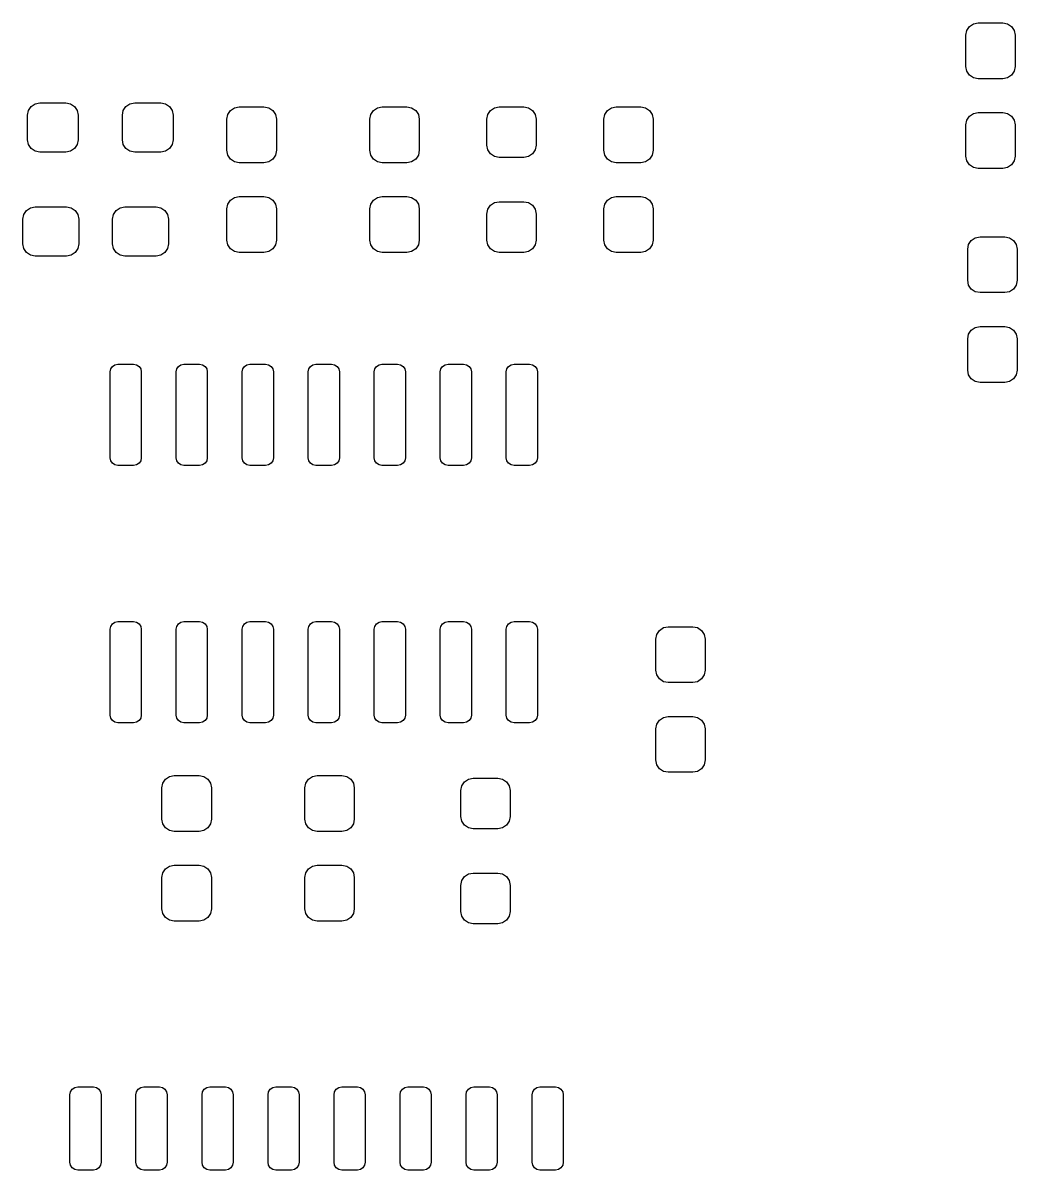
# Model space of a CAD drawing. Extents: x 2.41 to 6.27, y -6.45 to -4.55.
# Drawn here: x 4.463 to 5.216, y -5.415 to -4.547 of the extents above; entities that cross this region are included whole.
import ezdxf

# ---------------------------------------------------------------- set-up
doc = ezdxf.new("R2010")
doc.units = 0
doc.header["$MEASUREMENT"] = 0
doc.layers.add('BLACK', color=7, linetype='CONTINUOUS')

msp = doc.modelspace()

# ---------------------------------------------------------------- linework, layer by layer
at = {"layer": 'BLACK', "linetype": 'CONTINUOUS'}
for p, q in [((5.17747, -4.55252), (5.17949, -4.54949)), ((5.17949, -4.54949), (5.18253, -4.54746)), ((5.18253, -4.54746), (5.18611, -4.54675)), ((5.18611, -4.54675), (5.20481, -4.54675)), ((5.20481, -4.54675), (5.20839, -4.54746)), ((5.20839, -4.54746), (5.21142, -4.54949)), ((5.21142, -4.54949), (5.21345, -4.55252)), ((5.17676, -4.5561), (5.17747, -4.55252)), ((5.17676, -4.57972), (5.17676, -4.5561)), ((5.21345, -4.55252), (5.21416, -4.5561)), ((5.21416, -4.5561), (5.21416, -4.57972)), ((5.17747, -4.5833), (5.17676, -4.57972)), ((5.17949, -4.58634), (5.17747, -4.5833)), ((5.21345, -4.5833), (5.21142, -4.58634)), ((5.21416, -4.57972), (5.21345, -4.5833)), ((5.18253, -4.58836), (5.17949, -4.58634)), ((5.18611, -4.58907), (5.18253, -4.58836)), ((5.20481, -4.58907), (5.18611, -4.58907)), ((5.20839, -4.58836), (5.20481, -4.58907)), ((5.21142, -4.58634), (5.20839, -4.58836)), ((4.46676, -4.61306), (4.46878, -4.61002)), ((4.46878, -4.61002), (4.47182, -4.608)), ((4.47182, -4.608), (4.47539, -4.60728)), ((4.47539, -4.60728), (4.49508, -4.60728)), ((4.49508, -4.60728), (4.49866, -4.608)), ((4.49866, -4.608), (4.50169, -4.61002)), ((4.50169, -4.61002), (4.50372, -4.61306)), ((4.53861, -4.61306), (4.54063, -4.61002)), ((4.54063, -4.61002), (4.54367, -4.608)), ((4.54367, -4.608), (4.54724, -4.60728)), ((4.54724, -4.60728), (4.56693, -4.60728)), ((4.56693, -4.60728), (4.57051, -4.608)), ((4.57051, -4.608), (4.57354, -4.61002)), ((4.57354, -4.61002), (4.57557, -4.61306)), ((4.61986, -4.61297), (4.6229, -4.61095)), ((4.6229, -4.61095), (4.62648, -4.61024)), ((4.62648, -4.61024), (4.64518, -4.61024)), ((4.64518, -4.61024), (4.64876, -4.61095)), ((4.64876, -4.61095), (4.65179, -4.61297)), ((4.72813, -4.61297), (4.73117, -4.61095)), ((4.73117, -4.61095), (4.73474, -4.61024)), ((4.73474, -4.61024), (4.75344, -4.61024)), ((4.75344, -4.61024), (4.75702, -4.61095)), ((4.75702, -4.61095), (4.76006, -4.61297)), ((4.81672, -4.61297), (4.81975, -4.61095)), ((4.81975, -4.61095), (4.82333, -4.61024)), ((4.82333, -4.61024), (4.84203, -4.61024)), ((4.84203, -4.61024), (4.84561, -4.61095)), ((4.84561, -4.61095), (4.84864, -4.61297)), ((4.9053, -4.61297), (4.90833, -4.61095)), ((4.90833, -4.61095), (4.91191, -4.61024)), ((4.91191, -4.61024), (4.93061, -4.61024)), ((4.93061, -4.61024), (4.93419, -4.61095)), ((4.93419, -4.61095), (4.93722, -4.61297)), ((4.46604, -4.61663), (4.46676, -4.61306)), ((4.46604, -4.63533), (4.46604, -4.61663)), ((4.50372, -4.61306), (4.50443, -4.61663)), ((4.50443, -4.61663), (4.50443, -4.63533)), ((4.53789, -4.61663), (4.53861, -4.61306)), ((4.53789, -4.63533), (4.53789, -4.61663)), ((4.57557, -4.61306), (4.57628, -4.61663)), ((4.57628, -4.61663), (4.57628, -4.63533)), ((4.61713, -4.61959), (4.61784, -4.61601)), ((4.61713, -4.64321), (4.61713, -4.61959)), ((4.61784, -4.61601), (4.61986, -4.61297)), ((4.65179, -4.61297), (4.65382, -4.61601)), ((4.65382, -4.61601), (4.65453, -4.61959)), ((4.65453, -4.61959), (4.65453, -4.64321)), ((4.72539, -4.61959), (4.72611, -4.61601)), ((4.72539, -4.64321), (4.72539, -4.61959)), ((4.72611, -4.61601), (4.72813, -4.61297)), ((4.76006, -4.61297), (4.76208, -4.61601)), ((4.76208, -4.61601), (4.7628, -4.61959)), ((4.7628, -4.61959), (4.7628, -4.64321)), ((4.81398, -4.61959), (4.81469, -4.61601)), ((4.81398, -4.63927), (4.81398, -4.61959)), ((4.81469, -4.61601), (4.81672, -4.61297)), ((4.84864, -4.61297), (4.85067, -4.61601)), ((4.85067, -4.61601), (4.85138, -4.61959)), ((4.85138, -4.61959), (4.85138, -4.63927)), ((4.90256, -4.61959), (4.90327, -4.61601)), ((4.90256, -4.64321), (4.90256, -4.61959)), ((4.90327, -4.61601), (4.9053, -4.61297)), ((4.93722, -4.61297), (4.93925, -4.61601)), ((4.93925, -4.61601), (4.93996, -4.61959)), ((4.93996, -4.61959), (4.93996, -4.64321)), ((5.17676, -4.62402), (5.17747, -4.62044)), ((5.17747, -4.62044), (5.17949, -4.6174)), ((5.17949, -4.6174), (5.18253, -4.61538)), ((5.18253, -4.61538), (5.18611, -4.61467)), ((5.18611, -4.61467), (5.20481, -4.61467)), ((5.20481, -4.61467), (5.20839, -4.61538)), ((5.20839, -4.61538), (5.21142, -4.6174)), ((5.21142, -4.6174), (5.21345, -4.62044)), ((5.21345, -4.62044), (5.21416, -4.62402)), ((5.17676, -4.64764), (5.17676, -4.62402)), ((5.21416, -4.62402), (5.21416, -4.64764)), ((4.46676, -4.63891), (4.46604, -4.63533)), ((4.50443, -4.63533), (4.50372, -4.63891)), ((4.53861, -4.63891), (4.53789, -4.63533)), ((4.57628, -4.63533), (4.57557, -4.63891)), ((4.46878, -4.64195), (4.46676, -4.63891)), ((4.47182, -4.64397), (4.46878, -4.64195)), ((4.47539, -4.64469), (4.47182, -4.64397)), ((4.49508, -4.64469), (4.47539, -4.64469)), ((4.49866, -4.64397), (4.49508, -4.64469)), ((4.50169, -4.64195), (4.49866, -4.64397)), ((4.50372, -4.63891), (4.50169, -4.64195)), ((4.54063, -4.64195), (4.53861, -4.63891)), ((4.54367, -4.64397), (4.54063, -4.64195)), ((4.54724, -4.64469), (4.54367, -4.64397)), ((4.56693, -4.64469), (4.54724, -4.64469)), ((4.57051, -4.64397), (4.56693, -4.64469)), ((4.57354, -4.64195), (4.57051, -4.64397)), ((4.57557, -4.63891), (4.57354, -4.64195)), ((4.61784, -4.64679), (4.61713, -4.64321)), ((4.61986, -4.64982), (4.61784, -4.64679)), ((4.65382, -4.64679), (4.65179, -4.64982)), ((4.65453, -4.64321), (4.65382, -4.64679)), ((4.72611, -4.64679), (4.72539, -4.64321)), ((4.72813, -4.64982), (4.72611, -4.64679)), ((4.76208, -4.64679), (4.76006, -4.64982)), ((4.7628, -4.64321), (4.76208, -4.64679)), ((4.81469, -4.64285), (4.81398, -4.63927)), ((4.81672, -4.64588), (4.81469, -4.64285)), ((4.81975, -4.64791), (4.81672, -4.64588)), ((4.84864, -4.64588), (4.84561, -4.64791)), ((4.85067, -4.64285), (4.84864, -4.64588)), ((4.85138, -4.63927), (4.85067, -4.64285)), ((4.90327, -4.64679), (4.90256, -4.64321)), ((4.9053, -4.64982), (4.90327, -4.64679)), ((4.93925, -4.64679), (4.93722, -4.64982)), ((4.93996, -4.64321), (4.93925, -4.64679)), ((4.6229, -4.65185), (4.61986, -4.64982)), ((4.62648, -4.65256), (4.6229, -4.65185)), ((4.64518, -4.65256), (4.62648, -4.65256)), ((4.64876, -4.65185), (4.64518, -4.65256)), ((4.65179, -4.64982), (4.64876, -4.65185)), ((4.73117, -4.65185), (4.72813, -4.64982)), ((4.73474, -4.65256), (4.73117, -4.65185)), ((4.75344, -4.65256), (4.73474, -4.65256)), ((4.75702, -4.65185), (4.75344, -4.65256)), ((4.76006, -4.64982), (4.75702, -4.65185)), ((4.82333, -4.64862), (4.81975, -4.64791)), ((4.84203, -4.64862), (4.82333, -4.64862)), ((4.84561, -4.64791), (4.84203, -4.64862)), ((4.90833, -4.65185), (4.9053, -4.64982)), ((4.91191, -4.65256), (4.90833, -4.65185)), ((4.93061, -4.65256), (4.91191, -4.65256)), ((4.93419, -4.65185), (4.93061, -4.65256)), ((4.93722, -4.64982), (4.93419, -4.65185)), ((5.17747, -4.65122), (5.17676, -4.64764)), ((5.17949, -4.65425), (5.17747, -4.65122)), ((5.18253, -4.65628), (5.17949, -4.65425)), ((5.21142, -4.65425), (5.20839, -4.65628)), ((5.21345, -4.65122), (5.21142, -4.65425)), ((5.21416, -4.64764), (5.21345, -4.65122)), ((5.18611, -4.65699), (5.18253, -4.65628)), ((5.20481, -4.65699), (5.18611, -4.65699)), ((5.20839, -4.65628), (5.20481, -4.65699)), ((4.61784, -4.68392), (4.61986, -4.68089)), ((4.61986, -4.68089), (4.6229, -4.67886)), ((4.6229, -4.67886), (4.62648, -4.67815)), ((4.62648, -4.67815), (4.64518, -4.67815)), ((4.64518, -4.67815), (4.64876, -4.67886)), ((4.64876, -4.67886), (4.65179, -4.68089)), ((4.65179, -4.68089), (4.65382, -4.68392)), ((4.72611, -4.68392), (4.72813, -4.68089)), ((4.72813, -4.68089), (4.73117, -4.67886)), ((4.73117, -4.67886), (4.73474, -4.67815)), ((4.73474, -4.67815), (4.75344, -4.67815)), ((4.75344, -4.67815), (4.75702, -4.67886)), ((4.75702, -4.67886), (4.76006, -4.68089)), ((4.76006, -4.68089), (4.76208, -4.68392)), ((4.90327, -4.68392), (4.9053, -4.68089)), ((4.9053, -4.68089), (4.90833, -4.67886)), ((4.90833, -4.67886), (4.91191, -4.67815)), ((4.91191, -4.67815), (4.93061, -4.67815)), ((4.93061, -4.67815), (4.93419, -4.67886)), ((4.93419, -4.67886), (4.93722, -4.68089)), ((4.93722, -4.68089), (4.93925, -4.68392)), ((4.46331, -4.6918), (4.46534, -4.68876)), ((4.46534, -4.68876), (4.46837, -4.68674)), ((4.46837, -4.68674), (4.47195, -4.68602)), ((4.47195, -4.68602), (4.49557, -4.68602)), ((4.49557, -4.68602), (4.49915, -4.68674)), ((4.49915, -4.68674), (4.50218, -4.68876)), ((4.50218, -4.68876), (4.50421, -4.6918)), ((4.53122, -4.6918), (4.53325, -4.68876)), ((4.53325, -4.68876), (4.53628, -4.68674)), ((4.53628, -4.68674), (4.53986, -4.68602)), ((4.53986, -4.68602), (4.56348, -4.68602)), ((4.56348, -4.68602), (4.56706, -4.68674)), ((4.56706, -4.68674), (4.5701, -4.68876)), ((4.5701, -4.68876), (4.57212, -4.6918)), ((4.61713, -4.6875), (4.61784, -4.68392)), ((4.61713, -4.71112), (4.61713, -4.6875)), ((4.65382, -4.68392), (4.65453, -4.6875)), ((4.65453, -4.6875), (4.65453, -4.71112)), ((4.72539, -4.6875), (4.72611, -4.68392)), ((4.72539, -4.71112), (4.72539, -4.6875)), ((4.76208, -4.68392), (4.7628, -4.6875)), ((4.7628, -4.6875), (4.7628, -4.71112)), ((4.81398, -4.69144), (4.81469, -4.68786)), ((4.81469, -4.68786), (4.81672, -4.68483)), ((4.81672, -4.68483), (4.81975, -4.6828)), ((4.81975, -4.6828), (4.82333, -4.68209)), ((4.82333, -4.68209), (4.84203, -4.68209)), ((4.84203, -4.68209), (4.84561, -4.6828)), ((4.84561, -4.6828), (4.84864, -4.68483)), ((4.84864, -4.68483), (4.85067, -4.68786)), ((4.85067, -4.68786), (4.85138, -4.69144)), ((4.90256, -4.6875), (4.90327, -4.68392)), ((4.90256, -4.71112), (4.90256, -4.6875)), ((4.93925, -4.68392), (4.93996, -4.6875)), ((4.93996, -4.6875), (4.93996, -4.71112)), ((4.4626, -4.69537), (4.46331, -4.6918)), ((4.4626, -4.71407), (4.4626, -4.69537)), ((4.50421, -4.6918), (4.50492, -4.69537)), ((4.50492, -4.69537), (4.50492, -4.71407)), ((4.53051, -4.69537), (4.53122, -4.6918)), ((4.53051, -4.71407), (4.53051, -4.69537)), ((4.57212, -4.6918), (4.57283, -4.69537)), ((4.57283, -4.69537), (4.57283, -4.71407)), ((4.81398, -4.71112), (4.81398, -4.69144)), ((4.85138, -4.69144), (4.85138, -4.71112)), ((4.46331, -4.71765), (4.4626, -4.71407)), ((4.50492, -4.71407), (4.50421, -4.71765)), ((4.53122, -4.71765), (4.53051, -4.71407)), ((4.57283, -4.71407), (4.57212, -4.71765)), ((4.61784, -4.7147), (4.61713, -4.71112)), ((4.61986, -4.71773), (4.61784, -4.7147)), ((4.65382, -4.7147), (4.65179, -4.71773)), ((4.65453, -4.71112), (4.65382, -4.7147)), ((4.72611, -4.7147), (4.72539, -4.71112)), ((4.72813, -4.71773), (4.72611, -4.7147)), ((4.76208, -4.7147), (4.76006, -4.71773)), ((4.7628, -4.71112), (4.76208, -4.7147)), ((4.81469, -4.7147), (4.81398, -4.71112)), ((4.81672, -4.71773), (4.81469, -4.7147)), ((4.85067, -4.7147), (4.84864, -4.71773)), ((4.85138, -4.71112), (4.85067, -4.7147)), ((4.90327, -4.7147), (4.90256, -4.71112)), ((4.9053, -4.71773), (4.90327, -4.7147)), ((4.93925, -4.7147), (4.93722, -4.71773)), ((4.93996, -4.71112), (4.93925, -4.7147)), ((5.17815, -4.71801), (5.17886, -4.71443)), ((5.17886, -4.71443), (5.18089, -4.7114)), ((5.18089, -4.7114), (5.18392, -4.70937)), ((5.18392, -4.70937), (5.1875, -4.70866)), ((5.1875, -4.70866), (5.2062, -4.70866)), ((5.2062, -4.70866), (5.20978, -4.70937)), ((5.20978, -4.70937), (5.21281, -4.7114)), ((5.21281, -4.7114), (5.21484, -4.71443)), ((5.21484, -4.71443), (5.21555, -4.71801)), ((4.46534, -4.72069), (4.46331, -4.71765)), ((4.46837, -4.72271), (4.46534, -4.72069)), ((4.47195, -4.72343), (4.46837, -4.72271)), ((4.49557, -4.72343), (4.47195, -4.72343)), ((4.49915, -4.72271), (4.49557, -4.72343)), ((4.50218, -4.72069), (4.49915, -4.72271)), ((4.50421, -4.71765), (4.50218, -4.72069)), ((4.53325, -4.72069), (4.53122, -4.71765)), ((4.53628, -4.72271), (4.53325, -4.72069)), ((4.53986, -4.72343), (4.53628, -4.72271)), ((4.56348, -4.72343), (4.53986, -4.72343)), ((4.56706, -4.72271), (4.56348, -4.72343)), ((4.5701, -4.72069), (4.56706, -4.72271)), ((4.57212, -4.71765), (4.5701, -4.72069)), ((4.6229, -4.71976), (4.61986, -4.71773)), ((4.62648, -4.72047), (4.6229, -4.71976)), ((4.64518, -4.72047), (4.62648, -4.72047)), ((4.64876, -4.71976), (4.64518, -4.72047)), ((4.65179, -4.71773), (4.64876, -4.71976)), ((4.73117, -4.71976), (4.72813, -4.71773)), ((4.73474, -4.72047), (4.73117, -4.71976)), ((4.75344, -4.72047), (4.73474, -4.72047)), ((4.75702, -4.71976), (4.75344, -4.72047)), ((4.76006, -4.71773), (4.75702, -4.71976)), ((4.81975, -4.71976), (4.81672, -4.71773)), ((4.82333, -4.72047), (4.81975, -4.71976)), ((4.84203, -4.72047), (4.82333, -4.72047)), ((4.84561, -4.71976), (4.84203, -4.72047)), ((4.84864, -4.71773), (4.84561, -4.71976)), ((4.90833, -4.71976), (4.9053, -4.71773)), ((4.91191, -4.72047), (4.90833, -4.71976)), ((4.93061, -4.72047), (4.91191, -4.72047)), ((4.93419, -4.71976), (4.93061, -4.72047)), ((4.93722, -4.71773), (4.93419, -4.71976)), ((5.17815, -4.74163), (5.17815, -4.71801)), ((5.21555, -4.71801), (5.21555, -4.74163)), ((5.17886, -4.74521), (5.17815, -4.74163)), ((5.21555, -4.74163), (5.21484, -4.74521)), ((5.18089, -4.74825), (5.17886, -4.74521)), ((5.18392, -4.75027), (5.18089, -4.74825)), ((5.1875, -4.75098), (5.18392, -4.75027)), ((5.2062, -4.75098), (5.1875, -4.75098)), ((5.20978, -4.75027), (5.2062, -4.75098)), ((5.21281, -4.74825), (5.20978, -4.75027)), ((5.21484, -4.74521), (5.21281, -4.74825)), ((5.18089, -4.77931), (5.18392, -4.77729)), ((5.18392, -4.77729), (5.1875, -4.77657)), ((5.1875, -4.77657), (5.2062, -4.77657)), ((5.2062, -4.77657), (5.20978, -4.77729)), ((5.20978, -4.77729), (5.21281, -4.77931)), ((5.17815, -4.78593), (5.17886, -4.78235)), ((5.17815, -4.80955), (5.17815, -4.78593)), ((5.17886, -4.78235), (5.18089, -4.77931)), ((5.21281, -4.77931), (5.21484, -4.78235)), ((5.21484, -4.78235), (5.21555, -4.78593)), ((5.21555, -4.78593), (5.21555, -4.80955)), ((4.52864, -4.81102), (4.52909, -4.80876)), ((4.52864, -4.87598), (4.52864, -4.81102)), ((4.52909, -4.80876), (4.53037, -4.80685)), ((4.53037, -4.80685), (4.53229, -4.80557)), ((4.53229, -4.80557), (4.53455, -4.80512)), ((4.53455, -4.80512), (4.54636, -4.80512)), ((4.54636, -4.80512), (4.54862, -4.80557)), ((4.54862, -4.80557), (4.55053, -4.80685)), ((4.55053, -4.80685), (4.55181, -4.80876)), ((4.55181, -4.80876), (4.55226, -4.81102)), ((4.55226, -4.81102), (4.55226, -4.87598)), ((4.57864, -4.81102), (4.57909, -4.80876)), ((4.57864, -4.87598), (4.57864, -4.81102)), ((4.57909, -4.80876), (4.58037, -4.80685)), ((4.58037, -4.80685), (4.58229, -4.80557)), ((4.58229, -4.80557), (4.58455, -4.80512)), ((4.58455, -4.80512), (4.59636, -4.80512)), ((4.59636, -4.80512), (4.59862, -4.80557)), ((4.59862, -4.80557), (4.60053, -4.80685)), ((4.60053, -4.80685), (4.60181, -4.80876)), ((4.60181, -4.80876), (4.60226, -4.81102)), ((4.60226, -4.81102), (4.60226, -4.87598)), ((4.62864, -4.81102), (4.62909, -4.80876)), ((4.62864, -4.87598), (4.62864, -4.81102)), ((4.62909, -4.80876), (4.63037, -4.80685)), ((4.63037, -4.80685), (4.63229, -4.80557)), ((4.63229, -4.80557), (4.63455, -4.80512)), ((4.63455, -4.80512), (4.64636, -4.80512)), ((4.64636, -4.80512), (4.64862, -4.80557)), ((4.64862, -4.80557), (4.65053, -4.80685)), ((4.65053, -4.80685), (4.65181, -4.80876)), ((4.65181, -4.80876), (4.65226, -4.81102)), ((4.65226, -4.81102), (4.65226, -4.87598)), ((4.67864, -4.81102), (4.67909, -4.80876)), ((4.67864, -4.87598), (4.67864, -4.81102)), ((4.67909, -4.80876), (4.68037, -4.80685)), ((4.68037, -4.80685), (4.68229, -4.80557)), ((4.68229, -4.80557), (4.68455, -4.80512)), ((4.68455, -4.80512), (4.69636, -4.80512)), ((4.69636, -4.80512), (4.69862, -4.80557)), ((4.69862, -4.80557), (4.70053, -4.80685)), ((4.70053, -4.80685), (4.70181, -4.80876)), ((4.70181, -4.80876), (4.70226, -4.81102)), ((4.70226, -4.81102), (4.70226, -4.87598)), ((4.72864, -4.81102), (4.72909, -4.80876)), ((4.72864, -4.87598), (4.72864, -4.81102)), ((4.72909, -4.80876), (4.73037, -4.80685)), ((4.73037, -4.80685), (4.73229, -4.80557)), ((4.73229, -4.80557), (4.73455, -4.80512)), ((4.73455, -4.80512), (4.74636, -4.80512)), ((4.74636, -4.80512), (4.74862, -4.80557)), ((4.74862, -4.80557), (4.75053, -4.80685)), ((4.75053, -4.80685), (4.75181, -4.80876)), ((4.75181, -4.80876), (4.75226, -4.81102)), ((4.75226, -4.81102), (4.75226, -4.87598)), ((4.77864, -4.81102), (4.77909, -4.80876)), ((4.77864, -4.87598), (4.77864, -4.81102)), ((4.77909, -4.80876), (4.78037, -4.80685)), ((4.78037, -4.80685), (4.78229, -4.80557)), ((4.78229, -4.80557), (4.78455, -4.80512)), ((4.78455, -4.80512), (4.79636, -4.80512)), ((4.79636, -4.80512), (4.79862, -4.80557)), ((4.79862, -4.80557), (4.80053, -4.80685)), ((4.80053, -4.80685), (4.80181, -4.80876)), ((4.80181, -4.80876), (4.80226, -4.81102)), ((4.80226, -4.81102), (4.80226, -4.87598)), ((4.82864, -4.81102), (4.82909, -4.80876)), ((4.82864, -4.87598), (4.82864, -4.81102)), ((4.82909, -4.80876), (4.83037, -4.80685)), ((4.83037, -4.80685), (4.83229, -4.80557)), ((4.83229, -4.80557), (4.83455, -4.80512)), ((4.83455, -4.80512), (4.84636, -4.80512)), ((4.84636, -4.80512), (4.84862, -4.80557)), ((4.84862, -4.80557), (4.85053, -4.80685)), ((4.85053, -4.80685), (4.85181, -4.80876)), ((4.85181, -4.80876), (4.85226, -4.81102)), ((4.85226, -4.81102), (4.85226, -4.87598)), ((5.17886, -4.81313), (5.17815, -4.80955)), ((5.21555, -4.80955), (5.21484, -4.81313)), ((5.18089, -4.81616), (5.17886, -4.81313)), ((5.18392, -4.81819), (5.18089, -4.81616)), ((5.1875, -4.8189), (5.18392, -4.81819)), ((5.2062, -4.8189), (5.1875, -4.8189)), ((5.20978, -4.81819), (5.2062, -4.8189)), ((5.21281, -4.81616), (5.20978, -4.81819)), ((5.21484, -4.81313), (5.21281, -4.81616)), ((4.52909, -4.87824), (4.52864, -4.87598)), ((4.53037, -4.88016), (4.52909, -4.87824)), ((4.53229, -4.88144), (4.53037, -4.88016)), ((4.53455, -4.88189), (4.53229, -4.88144)), ((4.54862, -4.88144), (4.54636, -4.88189)), ((4.55053, -4.88016), (4.54862, -4.88144)), ((4.55181, -4.87824), (4.55053, -4.88016)), ((4.55226, -4.87598), (4.55181, -4.87824)), ((4.57909, -4.87824), (4.57864, -4.87598)), ((4.58037, -4.88016), (4.57909, -4.87824)), ((4.58229, -4.88144), (4.58037, -4.88016)), ((4.58455, -4.88189), (4.58229, -4.88144)), ((4.59862, -4.88144), (4.59636, -4.88189)), ((4.60053, -4.88016), (4.59862, -4.88144)), ((4.60181, -4.87824), (4.60053, -4.88016)), ((4.60226, -4.87598), (4.60181, -4.87824)), ((4.62909, -4.87824), (4.62864, -4.87598)), ((4.63037, -4.88016), (4.62909, -4.87824)), ((4.63229, -4.88144), (4.63037, -4.88016)), ((4.63455, -4.88189), (4.63229, -4.88144)), ((4.64862, -4.88144), (4.64636, -4.88189)), ((4.65053, -4.88016), (4.64862, -4.88144)), ((4.65181, -4.87824), (4.65053, -4.88016)), ((4.65226, -4.87598), (4.65181, -4.87824)), ((4.67909, -4.87824), (4.67864, -4.87598)), ((4.68037, -4.88016), (4.67909, -4.87824)), ((4.68229, -4.88144), (4.68037, -4.88016)), ((4.68455, -4.88189), (4.68229, -4.88144)), ((4.69862, -4.88144), (4.69636, -4.88189)), ((4.70053, -4.88016), (4.69862, -4.88144)), ((4.70181, -4.87824), (4.70053, -4.88016)), ((4.70226, -4.87598), (4.70181, -4.87824)), ((4.72909, -4.87824), (4.72864, -4.87598)), ((4.73037, -4.88016), (4.72909, -4.87824)), ((4.73229, -4.88144), (4.73037, -4.88016)), ((4.73455, -4.88189), (4.73229, -4.88144)), ((4.74862, -4.88144), (4.74636, -4.88189)), ((4.75053, -4.88016), (4.74862, -4.88144)), ((4.75181, -4.87824), (4.75053, -4.88016)), ((4.75226, -4.87598), (4.75181, -4.87824)), ((4.77909, -4.87824), (4.77864, -4.87598)), ((4.78037, -4.88016), (4.77909, -4.87824)), ((4.78229, -4.88144), (4.78037, -4.88016)), ((4.78455, -4.88189), (4.78229, -4.88144)), ((4.79862, -4.88144), (4.79636, -4.88189)), ((4.80053, -4.88016), (4.79862, -4.88144)), ((4.80181, -4.87824), (4.80053, -4.88016)), ((4.80226, -4.87598), (4.80181, -4.87824)), ((4.82909, -4.87824), (4.82864, -4.87598)), ((4.83037, -4.88016), (4.82909, -4.87824)), ((4.83229, -4.88144), (4.83037, -4.88016)), ((4.83455, -4.88189), (4.83229, -4.88144)), ((4.84862, -4.88144), (4.84636, -4.88189)), ((4.85053, -4.88016), (4.84862, -4.88144)), ((4.85181, -4.87824), (4.85053, -4.88016)), ((4.85226, -4.87598), (4.85181, -4.87824)), ((4.54636, -4.88189), (4.53455, -4.88189)), ((4.59636, -4.88189), (4.58455, -4.88189)), ((4.64636, -4.88189), (4.63455, -4.88189)), ((4.69636, -4.88189), (4.68455, -4.88189)), ((4.74636, -4.88189), (4.73455, -4.88189)), ((4.79636, -4.88189), (4.78455, -4.88189)), ((4.84636, -4.88189), (4.83455, -4.88189)), ((4.52909, -5.00365), (4.53037, -5.00173)), ((4.53037, -5.00173), (4.53229, -5.00045)), ((4.53229, -5.00045), (4.53455, -5)), ((4.53455, -5), (4.54636, -5)), ((4.54636, -5), (4.54862, -5.00045)), ((4.54862, -5.00045), (4.55053, -5.00173)), ((4.55053, -5.00173), (4.55181, -5.00365)), ((4.57909, -5.00365), (4.58037, -5.00173)), ((4.58037, -5.00173), (4.58229, -5.00045)), ((4.58229, -5.00045), (4.58455, -5)), ((4.58455, -5), (4.59636, -5)), ((4.59636, -5), (4.59862, -5.00045)), ((4.59862, -5.00045), (4.60053, -5.00173)), ((4.60053, -5.00173), (4.60181, -5.00365)), ((4.62909, -5.00365), (4.63037, -5.00173)), ((4.63037, -5.00173), (4.63229, -5.00045)), ((4.63229, -5.00045), (4.63455, -5)), ((4.63455, -5), (4.64636, -5)), ((4.64636, -5), (4.64862, -5.00045)), ((4.64862, -5.00045), (4.65053, -5.00173)), ((4.65053, -5.00173), (4.65181, -5.00365)), ((4.67909, -5.00365), (4.68037, -5.00173)), ((4.68037, -5.00173), (4.68229, -5.00045)), ((4.68229, -5.00045), (4.68455, -5)), ((4.68455, -5), (4.69636, -5)), ((4.69636, -5), (4.69862, -5.00045)), ((4.69862, -5.00045), (4.70053, -5.00173)), ((4.70053, -5.00173), (4.70181, -5.00365)), ((4.72909, -5.00365), (4.73037, -5.00173)), ((4.73037, -5.00173), (4.73229, -5.00045)), ((4.73229, -5.00045), (4.73455, -5)), ((4.73455, -5), (4.74636, -5)), ((4.74636, -5), (4.74862, -5.00045)), ((4.74862, -5.00045), (4.75053, -5.00173)), ((4.75053, -5.00173), (4.75181, -5.00365)), ((4.77909, -5.00365), (4.78037, -5.00173)), ((4.78037, -5.00173), (4.78229, -5.00045)), ((4.78229, -5.00045), (4.78455, -5)), ((4.78455, -5), (4.79636, -5)), ((4.79636, -5), (4.79862, -5.00045)), ((4.79862, -5.00045), (4.80053, -5.00173)), ((4.80053, -5.00173), (4.80181, -5.00365)), ((4.82909, -5.00365), (4.83037, -5.00173)), ((4.83037, -5.00173), (4.83229, -5.00045)), ((4.83229, -5.00045), (4.83455, -5)), ((4.83455, -5), (4.84636, -5)), ((4.84636, -5), (4.84862, -5.00045)), ((4.84862, -5.00045), (4.85053, -5.00173)), ((4.85053, -5.00173), (4.85181, -5.00365)), ((4.52864, -5.00591), (4.52909, -5.00365)), ((4.52864, -5.07087), (4.52864, -5.00591)), ((4.55181, -5.00365), (4.55226, -5.00591)), ((4.55226, -5.00591), (4.55226, -5.07087)), ((4.57864, -5.00591), (4.57909, -5.00365)), ((4.57864, -5.07087), (4.57864, -5.00591)), ((4.60181, -5.00365), (4.60226, -5.00591)), ((4.60226, -5.00591), (4.60226, -5.07087)), ((4.62864, -5.00591), (4.62909, -5.00365)), ((4.62864, -5.07087), (4.62864, -5.00591)), ((4.65181, -5.00365), (4.65226, -5.00591)), ((4.65226, -5.00591), (4.65226, -5.07087)), ((4.67864, -5.00591), (4.67909, -5.00365)), ((4.67864, -5.07087), (4.67864, -5.00591)), ((4.70181, -5.00365), (4.70226, -5.00591)), ((4.70226, -5.00591), (4.70226, -5.07087)), ((4.72864, -5.00591), (4.72909, -5.00365)), ((4.72864, -5.07087), (4.72864, -5.00591)), ((4.75181, -5.00365), (4.75226, -5.00591)), ((4.75226, -5.00591), (4.75226, -5.07087)), ((4.77864, -5.00591), (4.77909, -5.00365)), ((4.77864, -5.07087), (4.77864, -5.00591)), ((4.80181, -5.00365), (4.80226, -5.00591)), ((4.80226, -5.00591), (4.80226, -5.07087)), ((4.82864, -5.00591), (4.82909, -5.00365)), ((4.82864, -5.07087), (4.82864, -5.00591)), ((4.85181, -5.00365), (4.85226, -5.00591)), ((4.85226, -5.00591), (4.85226, -5.07087)), ((4.94193, -5.01329), (4.94264, -5.00971)), ((4.94264, -5.00971), (4.94467, -5.00668)), ((4.94467, -5.00668), (4.9477, -5.00465)), ((4.9477, -5.00465), (4.95128, -5.00394)), ((4.95128, -5.00394), (4.96998, -5.00394)), ((4.96998, -5.00394), (4.97356, -5.00465)), ((4.97356, -5.00465), (4.97659, -5.00668)), ((4.97659, -5.00668), (4.97862, -5.00971)), ((4.97862, -5.00971), (4.97933, -5.01329)), ((4.94193, -5.03691), (4.94193, -5.01329)), ((4.97933, -5.01329), (4.97933, -5.03691)), ((4.94264, -5.04049), (4.94193, -5.03691)), ((4.97933, -5.03691), (4.97862, -5.04049)), ((4.94467, -5.04352), (4.94264, -5.04049)), ((4.9477, -5.04555), (4.94467, -5.04352)), ((4.95128, -5.04626), (4.9477, -5.04555)), ((4.96998, -5.04626), (4.95128, -5.04626)), ((4.97356, -5.04555), (4.96998, -5.04626)), ((4.97659, -5.04352), (4.97356, -5.04555)), ((4.97862, -5.04049), (4.97659, -5.04352)), ((4.52909, -5.07313), (4.52864, -5.07087)), ((4.55226, -5.07087), (4.55181, -5.07313)), ((4.57909, -5.07313), (4.57864, -5.07087)), ((4.60226, -5.07087), (4.60181, -5.07313)), ((4.62909, -5.07313), (4.62864, -5.07087)), ((4.65226, -5.07087), (4.65181, -5.07313)), ((4.67909, -5.07313), (4.67864, -5.07087)), ((4.70226, -5.07087), (4.70181, -5.07313)), ((4.72909, -5.07313), (4.72864, -5.07087)), ((4.75226, -5.07087), (4.75181, -5.07313)), ((4.77909, -5.07313), (4.77864, -5.07087)), ((4.80226, -5.07087), (4.80181, -5.07313)), ((4.82909, -5.07313), (4.82864, -5.07087)), ((4.85226, -5.07087), (4.85181, -5.07313)), ((4.94467, -5.07459), (4.9477, -5.07256)), ((4.9477, -5.07256), (4.95128, -5.07185)), ((4.95128, -5.07185), (4.96998, -5.07185)), ((4.96998, -5.07185), (4.97356, -5.07256)), ((4.97356, -5.07256), (4.97659, -5.07459)), ((4.53037, -5.07504), (4.52909, -5.07313)), ((4.53229, -5.07632), (4.53037, -5.07504)), ((4.53455, -5.07677), (4.53229, -5.07632)), ((4.54636, -5.07677), (4.53455, -5.07677)), ((4.54862, -5.07632), (4.54636, -5.07677)), ((4.55053, -5.07504), (4.54862, -5.07632)), ((4.55181, -5.07313), (4.55053, -5.07504)), ((4.58037, -5.07504), (4.57909, -5.07313)), ((4.58229, -5.07632), (4.58037, -5.07504)), ((4.58455, -5.07677), (4.58229, -5.07632)), ((4.59636, -5.07677), (4.58455, -5.07677)), ((4.59862, -5.07632), (4.59636, -5.07677)), ((4.60053, -5.07504), (4.59862, -5.07632)), ((4.60181, -5.07313), (4.60053, -5.07504)), ((4.63037, -5.07504), (4.62909, -5.07313)), ((4.63229, -5.07632), (4.63037, -5.07504)), ((4.63455, -5.07677), (4.63229, -5.07632)), ((4.64636, -5.07677), (4.63455, -5.07677)), ((4.64862, -5.07632), (4.64636, -5.07677)), ((4.65053, -5.07504), (4.64862, -5.07632)), ((4.65181, -5.07313), (4.65053, -5.07504)), ((4.68037, -5.07504), (4.67909, -5.07313)), ((4.68229, -5.07632), (4.68037, -5.07504)), ((4.68455, -5.07677), (4.68229, -5.07632)), ((4.69636, -5.07677), (4.68455, -5.07677)), ((4.69862, -5.07632), (4.69636, -5.07677)), ((4.70053, -5.07504), (4.69862, -5.07632)), ((4.70181, -5.07313), (4.70053, -5.07504)), ((4.73037, -5.07504), (4.72909, -5.07313)), ((4.73229, -5.07632), (4.73037, -5.07504)), ((4.73455, -5.07677), (4.73229, -5.07632)), ((4.74636, -5.07677), (4.73455, -5.07677)), ((4.74862, -5.07632), (4.74636, -5.07677)), ((4.75053, -5.07504), (4.74862, -5.07632)), ((4.75181, -5.07313), (4.75053, -5.07504)), ((4.78037, -5.07504), (4.77909, -5.07313)), ((4.78229, -5.07632), (4.78037, -5.07504)), ((4.78455, -5.07677), (4.78229, -5.07632)), ((4.79636, -5.07677), (4.78455, -5.07677)), ((4.79862, -5.07632), (4.79636, -5.07677)), ((4.80053, -5.07504), (4.79862, -5.07632)), ((4.80181, -5.07313), (4.80053, -5.07504)), ((4.83037, -5.07504), (4.82909, -5.07313)), ((4.83229, -5.07632), (4.83037, -5.07504)), ((4.83455, -5.07677), (4.83229, -5.07632)), ((4.84636, -5.07677), (4.83455, -5.07677)), ((4.84862, -5.07632), (4.84636, -5.07677)), ((4.85053, -5.07504), (4.84862, -5.07632)), ((4.85181, -5.07313), (4.85053, -5.07504)), ((4.94193, -5.0812), (4.94264, -5.07762)), ((4.94193, -5.10482), (4.94193, -5.0812)), ((4.94264, -5.07762), (4.94467, -5.07459)), ((4.97659, -5.07459), (4.97862, -5.07762)), ((4.97862, -5.07762), (4.97933, -5.0812)), ((4.97933, -5.0812), (4.97933, -5.10482)), ((4.94264, -5.1084), (4.94193, -5.10482)), ((4.97933, -5.10482), (4.97862, -5.1084)), ((4.94467, -5.11143), (4.94264, -5.1084)), ((4.9477, -5.11346), (4.94467, -5.11143)), ((4.95128, -5.11417), (4.9477, -5.11346)), ((4.96998, -5.11417), (4.95128, -5.11417)), ((4.97356, -5.11346), (4.96998, -5.11417)), ((4.97659, -5.11143), (4.97356, -5.11346)), ((4.97862, -5.1084), (4.97659, -5.11143)), ((4.56791, -5.12598), (4.56863, -5.12241)), ((4.56863, -5.12241), (4.57065, -5.11937)), ((4.57065, -5.11937), (4.57369, -5.11735)), ((4.57369, -5.11735), (4.57726, -5.11663)), ((4.57726, -5.11663), (4.59596, -5.11663)), ((4.59596, -5.11663), (4.59954, -5.11735)), ((4.59954, -5.11735), (4.60258, -5.11937)), ((4.60258, -5.11937), (4.6046, -5.12241)), ((4.6046, -5.12241), (4.60531, -5.12598)), ((4.67618, -5.12598), (4.67689, -5.12241)), ((4.67689, -5.12241), (4.67892, -5.11937)), ((4.67892, -5.11937), (4.68195, -5.11735)), ((4.68195, -5.11735), (4.68553, -5.11663)), ((4.68553, -5.11663), (4.70423, -5.11663)), ((4.70423, -5.11663), (4.70781, -5.11735)), ((4.70781, -5.11735), (4.71084, -5.11937)), ((4.71084, -5.11937), (4.71287, -5.12241)), ((4.71287, -5.12241), (4.71358, -5.12598)), ((4.79429, -5.12795), (4.795, -5.12437)), ((4.795, -5.12437), (4.79703, -5.12134)), ((4.79703, -5.12134), (4.80006, -5.11931)), ((4.80006, -5.11931), (4.80364, -5.1186)), ((4.80364, -5.1186), (4.82234, -5.1186)), ((4.82234, -5.1186), (4.82592, -5.11931)), ((4.82592, -5.11931), (4.82895, -5.12134)), ((4.82895, -5.12134), (4.83098, -5.12437)), ((4.83098, -5.12437), (4.83169, -5.12795)), ((4.56791, -5.14961), (4.56791, -5.12598)), ((4.60531, -5.12598), (4.60531, -5.14961)), ((4.67618, -5.14961), (4.67618, -5.12598)), ((4.71358, -5.12598), (4.71358, -5.14961)), ((4.79429, -5.14764), (4.79429, -5.12795)), ((4.83169, -5.12795), (4.83169, -5.14764)), ((4.56863, -5.15318), (4.56791, -5.14961)), ((4.60531, -5.14961), (4.6046, -5.15318)), ((4.67689, -5.15318), (4.67618, -5.14961)), ((4.71358, -5.14961), (4.71287, -5.15318)), ((4.795, -5.15122), (4.79429, -5.14764)), ((4.83169, -5.14764), (4.83098, -5.15122)), ((4.57065, -5.15622), (4.56863, -5.15318)), ((4.57369, -5.15824), (4.57065, -5.15622)), ((4.57726, -5.15896), (4.57369, -5.15824)), ((4.59596, -5.15896), (4.57726, -5.15896)), ((4.59954, -5.15824), (4.59596, -5.15896)), ((4.60258, -5.15622), (4.59954, -5.15824)), ((4.6046, -5.15318), (4.60258, -5.15622)), ((4.67892, -5.15622), (4.67689, -5.15318)), ((4.68195, -5.15824), (4.67892, -5.15622)), ((4.68553, -5.15896), (4.68195, -5.15824)), ((4.70423, -5.15896), (4.68553, -5.15896)), ((4.70781, -5.15824), (4.70423, -5.15896)), ((4.71084, -5.15622), (4.70781, -5.15824)), ((4.71287, -5.15318), (4.71084, -5.15622)), ((4.79703, -5.15425), (4.795, -5.15122)), ((4.80006, -5.15628), (4.79703, -5.15425)), ((4.80364, -5.15699), (4.80006, -5.15628)), ((4.82234, -5.15699), (4.80364, -5.15699)), ((4.82592, -5.15628), (4.82234, -5.15699)), ((4.82895, -5.15425), (4.82592, -5.15628)), ((4.83098, -5.15122), (4.82895, -5.15425)), ((4.57065, -5.18729), (4.57369, -5.18526)), ((4.57369, -5.18526), (4.57726, -5.18455)), ((4.57726, -5.18455), (4.59596, -5.18455)), ((4.59596, -5.18455), (4.59954, -5.18526)), ((4.59954, -5.18526), (4.60258, -5.18729)), ((4.67892, -5.18729), (4.68195, -5.18526)), ((4.68195, -5.18526), (4.68553, -5.18455)), ((4.68553, -5.18455), (4.70423, -5.18455)), ((4.70423, -5.18455), (4.70781, -5.18526)), ((4.70781, -5.18526), (4.71084, -5.18729)), ((4.56791, -5.1939), (4.56863, -5.19032)), ((4.56791, -5.21752), (4.56791, -5.1939)), ((4.56863, -5.19032), (4.57065, -5.18729)), ((4.60258, -5.18729), (4.6046, -5.19032)), ((4.6046, -5.19032), (4.60531, -5.1939)), ((4.60531, -5.1939), (4.60531, -5.21752)), ((4.67618, -5.1939), (4.67689, -5.19032)), ((4.67618, -5.21752), (4.67618, -5.1939)), ((4.67689, -5.19032), (4.67892, -5.18729)), ((4.71084, -5.18729), (4.71287, -5.19032)), ((4.71287, -5.19032), (4.71358, -5.1939)), ((4.71358, -5.1939), (4.71358, -5.21752)), ((4.795, -5.19622), (4.79703, -5.19319)), ((4.79703, -5.19319), (4.80006, -5.19116)), ((4.80006, -5.19116), (4.80364, -5.19045)), ((4.80364, -5.19045), (4.82234, -5.19045)), ((4.82234, -5.19045), (4.82592, -5.19116)), ((4.82592, -5.19116), (4.82895, -5.19319)), ((4.82895, -5.19319), (4.83098, -5.19622)), ((4.79429, -5.1998), (4.795, -5.19622)), ((4.79429, -5.21949), (4.79429, -5.1998)), ((4.83098, -5.19622), (4.83169, -5.1998)), ((4.83169, -5.1998), (4.83169, -5.21949)), ((4.56863, -5.2211), (4.56791, -5.21752)), ((4.60531, -5.21752), (4.6046, -5.2211)), ((4.67689, -5.2211), (4.67618, -5.21752)), ((4.71358, -5.21752), (4.71287, -5.2211)), ((4.795, -5.22307), (4.79429, -5.21949)), ((4.83169, -5.21949), (4.83098, -5.22307)), ((4.57065, -5.22413), (4.56863, -5.2211)), ((4.57369, -5.22616), (4.57065, -5.22413)), ((4.57726, -5.22687), (4.57369, -5.22616)), ((4.59596, -5.22687), (4.57726, -5.22687)), ((4.59954, -5.22616), (4.59596, -5.22687)), ((4.60258, -5.22413), (4.59954, -5.22616)), ((4.6046, -5.2211), (4.60258, -5.22413)), ((4.67892, -5.22413), (4.67689, -5.2211)), ((4.68195, -5.22616), (4.67892, -5.22413)), ((4.68553, -5.22687), (4.68195, -5.22616)), ((4.70423, -5.22687), (4.68553, -5.22687)), ((4.70781, -5.22616), (4.70423, -5.22687)), ((4.71084, -5.22413), (4.70781, -5.22616)), ((4.71287, -5.2211), (4.71084, -5.22413)), ((4.79703, -5.2261), (4.795, -5.22307)), ((4.80006, -5.22813), (4.79703, -5.2261)), ((4.80364, -5.22884), (4.80006, -5.22813)), ((4.82234, -5.22884), (4.80364, -5.22884)), ((4.82592, -5.22813), (4.82234, -5.22884)), ((4.82895, -5.2261), (4.82592, -5.22813)), ((4.83098, -5.22307), (4.82895, -5.2261)), ((4.49823, -5.35827), (4.49868, -5.35601)), ((4.49823, -5.40945), (4.49823, -5.35827)), ((4.49868, -5.35601), (4.49996, -5.35409)), ((4.49996, -5.35409), (4.50187, -5.35281)), ((4.50187, -5.35281), (4.50413, -5.35236)), ((4.50413, -5.35236), (4.51594, -5.35236)), ((4.51594, -5.35236), (4.5182, -5.35281)), ((4.5182, -5.35281), (4.52012, -5.35409)), ((4.52012, -5.35409), (4.5214, -5.35601)), ((4.5214, -5.35601), (4.52185, -5.35827)), ((4.52185, -5.35827), (4.52185, -5.40945)), ((4.54823, -5.35827), (4.54868, -5.35601)), ((4.54823, -5.40945), (4.54823, -5.35827)), ((4.54868, -5.35601), (4.54996, -5.35409)), ((4.54996, -5.35409), (4.55187, -5.35281)), ((4.55187, -5.35281), (4.55413, -5.35236)), ((4.55413, -5.35236), (4.56594, -5.35236)), ((4.56594, -5.35236), (4.5682, -5.35281)), ((4.5682, -5.35281), (4.57012, -5.35409)), ((4.57012, -5.35409), (4.5714, -5.35601)), ((4.5714, -5.35601), (4.57185, -5.35827)), ((4.57185, -5.35827), (4.57185, -5.40945)), ((4.59823, -5.35827), (4.59868, -5.35601)), ((4.59823, -5.40945), (4.59823, -5.35827)), ((4.59868, -5.35601), (4.59996, -5.35409)), ((4.59996, -5.35409), (4.60187, -5.35281)), ((4.60187, -5.35281), (4.60413, -5.35236)), ((4.60413, -5.35236), (4.61594, -5.35236)), ((4.61594, -5.35236), (4.6182, -5.35281)), ((4.6182, -5.35281), (4.62012, -5.35409)), ((4.62012, -5.35409), (4.6214, -5.35601)), ((4.6214, -5.35601), (4.62185, -5.35827)), ((4.62185, -5.35827), (4.62185, -5.40945)), ((4.64823, -5.35827), (4.64868, -5.35601)), ((4.64823, -5.40945), (4.64823, -5.35827)), ((4.64868, -5.35601), (4.64996, -5.35409)), ((4.64996, -5.35409), (4.65187, -5.35281)), ((4.65187, -5.35281), (4.65413, -5.35236)), ((4.65413, -5.35236), (4.66594, -5.35236)), ((4.66594, -5.35236), (4.6682, -5.35281)), ((4.6682, -5.35281), (4.67012, -5.35409)), ((4.67012, -5.35409), (4.6714, -5.35601)), ((4.6714, -5.35601), (4.67185, -5.35827)), ((4.67185, -5.35827), (4.67185, -5.40945)), ((4.69823, -5.35827), (4.69868, -5.35601)), ((4.69823, -5.40945), (4.69823, -5.35827)), ((4.69868, -5.35601), (4.69996, -5.35409)), ((4.69996, -5.35409), (4.70187, -5.35281)), ((4.70187, -5.35281), (4.70413, -5.35236)), ((4.70413, -5.35236), (4.71594, -5.35236)), ((4.71594, -5.35236), (4.7182, -5.35281)), ((4.7182, -5.35281), (4.72012, -5.35409)), ((4.72012, -5.35409), (4.7214, -5.35601)), ((4.7214, -5.35601), (4.72185, -5.35827)), ((4.72185, -5.35827), (4.72185, -5.40945)), ((4.74823, -5.35827), (4.74868, -5.35601)), ((4.74823, -5.40945), (4.74823, -5.35827)), ((4.74868, -5.35601), (4.74996, -5.35409)), ((4.74996, -5.35409), (4.75187, -5.35281)), ((4.75187, -5.35281), (4.75413, -5.35236)), ((4.75413, -5.35236), (4.76594, -5.35236)), ((4.76594, -5.35236), (4.7682, -5.35281)), ((4.7682, -5.35281), (4.77012, -5.35409)), ((4.77012, -5.35409), (4.7714, -5.35601)), ((4.7714, -5.35601), (4.77185, -5.35827)), ((4.77185, -5.35827), (4.77185, -5.40945)), ((4.79823, -5.35827), (4.79868, -5.35601)), ((4.79823, -5.40945), (4.79823, -5.35827)), ((4.79868, -5.35601), (4.79996, -5.35409)), ((4.79996, -5.35409), (4.80187, -5.35281)), ((4.80187, -5.35281), (4.80413, -5.35236)), ((4.80413, -5.35236), (4.81594, -5.35236)), ((4.81594, -5.35236), (4.8182, -5.35281)), ((4.8182, -5.35281), (4.82012, -5.35409)), ((4.82012, -5.35409), (4.8214, -5.35601)), ((4.8214, -5.35601), (4.82185, -5.35827)), ((4.82185, -5.35827), (4.82185, -5.40945)), ((4.84823, -5.35827), (4.84868, -5.35601)), ((4.84823, -5.40945), (4.84823, -5.35827)), ((4.84868, -5.35601), (4.84996, -5.35409)), ((4.84996, -5.35409), (4.85187, -5.35281)), ((4.85187, -5.35281), (4.85413, -5.35236)), ((4.85413, -5.35236), (4.86594, -5.35236)), ((4.86594, -5.35236), (4.8682, -5.35281)), ((4.8682, -5.35281), (4.87012, -5.35409)), ((4.87012, -5.35409), (4.8714, -5.35601)), ((4.8714, -5.35601), (4.87185, -5.35827)), ((4.87185, -5.35827), (4.87185, -5.40945)), ((4.49868, -5.41171), (4.49823, -5.40945)), ((4.52185, -5.40945), (4.5214, -5.41171)), ((4.54868, -5.41171), (4.54823, -5.40945)), ((4.57185, -5.40945), (4.5714, -5.41171)), ((4.59868, -5.41171), (4.59823, -5.40945)), ((4.62185, -5.40945), (4.6214, -5.41171)), ((4.64868, -5.41171), (4.64823, -5.40945)), ((4.67185, -5.40945), (4.6714, -5.41171)), ((4.69868, -5.41171), (4.69823, -5.40945)), ((4.72185, -5.40945), (4.7214, -5.41171)), ((4.74868, -5.41171), (4.74823, -5.40945)), ((4.77185, -5.40945), (4.7714, -5.41171)), ((4.79868, -5.41171), (4.79823, -5.40945)), ((4.82185, -5.40945), (4.8214, -5.41171)), ((4.84868, -5.41171), (4.84823, -5.40945)), ((4.87185, -5.40945), (4.8714, -5.41171)), ((4.49996, -5.41362), (4.49868, -5.41171)), ((4.50187, -5.4149), (4.49996, -5.41362)), ((4.50413, -5.41535), (4.50187, -5.4149)), ((4.51594, -5.41535), (4.50413, -5.41535)), ((4.5182, -5.4149), (4.51594, -5.41535)), ((4.52012, -5.41362), (4.5182, -5.4149)), ((4.5214, -5.41171), (4.52012, -5.41362)), ((4.54996, -5.41362), (4.54868, -5.41171)), ((4.55187, -5.4149), (4.54996, -5.41362)), ((4.55413, -5.41535), (4.55187, -5.4149)), ((4.56594, -5.41535), (4.55413, -5.41535)), ((4.5682, -5.4149), (4.56594, -5.41535)), ((4.57012, -5.41362), (4.5682, -5.4149)), ((4.5714, -5.41171), (4.57012, -5.41362)), ((4.59996, -5.41362), (4.59868, -5.41171)), ((4.60187, -5.4149), (4.59996, -5.41362)), ((4.60413, -5.41535), (4.60187, -5.4149)), ((4.61594, -5.41535), (4.60413, -5.41535)), ((4.6182, -5.4149), (4.61594, -5.41535)), ((4.62012, -5.41362), (4.6182, -5.4149)), ((4.6214, -5.41171), (4.62012, -5.41362)), ((4.64996, -5.41362), (4.64868, -5.41171)), ((4.65187, -5.4149), (4.64996, -5.41362)), ((4.65413, -5.41535), (4.65187, -5.4149)), ((4.66594, -5.41535), (4.65413, -5.41535)), ((4.6682, -5.4149), (4.66594, -5.41535)), ((4.67012, -5.41362), (4.6682, -5.4149)), ((4.6714, -5.41171), (4.67012, -5.41362)), ((4.69996, -5.41362), (4.69868, -5.41171)), ((4.70187, -5.4149), (4.69996, -5.41362)), ((4.70413, -5.41535), (4.70187, -5.4149)), ((4.71594, -5.41535), (4.70413, -5.41535)), ((4.7182, -5.4149), (4.71594, -5.41535)), ((4.72012, -5.41362), (4.7182, -5.4149)), ((4.7214, -5.41171), (4.72012, -5.41362)), ((4.74996, -5.41362), (4.74868, -5.41171)), ((4.75187, -5.4149), (4.74996, -5.41362)), ((4.75413, -5.41535), (4.75187, -5.4149)), ((4.76594, -5.41535), (4.75413, -5.41535)), ((4.7682, -5.4149), (4.76594, -5.41535)), ((4.77012, -5.41362), (4.7682, -5.4149)), ((4.7714, -5.41171), (4.77012, -5.41362)), ((4.79996, -5.41362), (4.79868, -5.41171)), ((4.80187, -5.4149), (4.79996, -5.41362)), ((4.80413, -5.41535), (4.80187, -5.4149)), ((4.81594, -5.41535), (4.80413, -5.41535)), ((4.8182, -5.4149), (4.81594, -5.41535)), ((4.82012, -5.41362), (4.8182, -5.4149)), ((4.8214, -5.41171), (4.82012, -5.41362)), ((4.84996, -5.41362), (4.84868, -5.41171)), ((4.85187, -5.4149), (4.84996, -5.41362)), ((4.85413, -5.41535), (4.85187, -5.4149)), ((4.86594, -5.41535), (4.85413, -5.41535)), ((4.8682, -5.4149), (4.86594, -5.41535)), ((4.87012, -5.41362), (4.8682, -5.4149)), ((4.8714, -5.41171), (4.87012, -5.41362))]:
    msp.add_line(p, q, dxfattribs=at)

doc.saveas('drawing.dxf')
